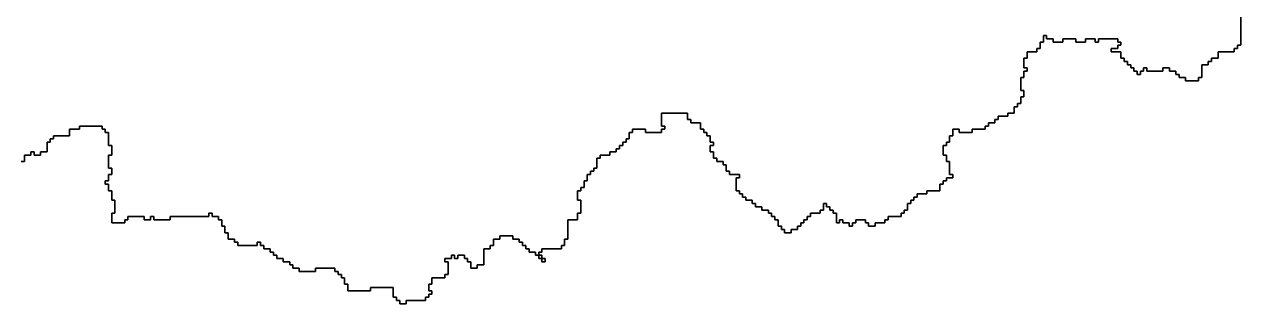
# Model space of a CAD drawing. Header units: inches. Extents: x -98695 to 376223, y 1122520 to 1501782.
# Drawn here: x -50605 to -39006, y 1410321 to 1412989 of the extents above; entities that cross this region are included whole.
import ezdxf

# ---------------------------------------------------------------- set-up
doc = ezdxf.new("R2010")
doc.units = ezdxf.units.IN
doc.header["$MEASUREMENT"] = 0
doc.layers.add('subs1', color=7, linetype='Continuous', true_color=0xc8dcf7)

msp = doc.modelspace()

# ---------------------------------------------------------------- linework, layer by layer
at = {"layer": 'subs1'}
for points in [[(-39006, 1413066, 0), (-39006, 1412788, 0), (-39037, 1412788, 0), (-39037, 1412758, 0), (-39068, 1412758, 0), (-39068, 1412727, 0), (-39222, 1412727, 0), (-39222, 1412665, 0), (-39284, 1412665, 0), (-39284, 1412634, 0), (-39315, 1412634, 0), (-39315, 1412603, 0), (-39376, 1412603, 0), (-39376, 1412480, 0), (-39407, 1412480, 0), (-39407, 1412449, 0), (-39531, 1412449, 0), (-39531, 1412480, 0), (-39592, 1412480, 0), (-39592, 1412511, 0), (-39623, 1412511, 0), (-39623, 1412542, 0), (-39685, 1412542, 0), (-39685, 1412572, 0), (-39747, 1412572, 0), (-39747, 1412542, 0), (-39901, 1412542, 0), (-39901, 1412572, 0), (-39932, 1412572, 0), (-39932, 1412542, 0), (-39962, 1412542, 0), (-39962, 1412511, 0), (-39993, 1412511, 0), (-39993, 1412542, 0), (-40024, 1412542, 0), (-40024, 1412572, 0), (-40055, 1412572, 0), (-40055, 1412603, 0), (-40086, 1412603, 0), (-40086, 1412634, 0), (-40117, 1412634, 0), (-40117, 1412665, 0), (-40148, 1412665, 0), (-40148, 1412727, 0), (-40240, 1412727, 0), (-40240, 1412758, 0), (-40178, 1412758, 0), (-40178, 1412788, 0), (-40148, 1412788, 0), (-40148, 1412819, 0), (-40178, 1412819, 0), (-40178, 1412850, 0), (-40363, 1412850, 0), (-40363, 1412819, 0), (-40394, 1412819, 0), (-40394, 1412850, 0), (-40487, 1412850, 0), (-40487, 1412819, 0), (-40579, 1412819, 0), (-40579, 1412850, 0), (-40703, 1412850, 0), (-40703, 1412819, 0), (-40795, 1412819, 0), (-40795, 1412850, 0), (-40857, 1412850, 0), (-40857, 1412881, 0), (-40888, 1412881, 0), (-40888, 1412819, 0), (-40919, 1412819, 0), (-40919, 1412758, 0), (-40950, 1412758, 0), (-40950, 1412727, 0), (-41042, 1412727, 0), (-41042, 1412665, 0), (-41073, 1412665, 0), (-41073, 1412572, 0), (-41042, 1412572, 0), (-41042, 1412542, 0), (-41073, 1412542, 0), (-41073, 1412480, 0), (-41104, 1412480, 0), (-41104, 1412357, 0), (-41073, 1412357, 0), (-41073, 1412295, 0), (-41104, 1412295, 0), (-41104, 1412233, 0), (-41135, 1412233, 0), (-41135, 1412202, 0), (-41165, 1412202, 0), (-41165, 1412141, 0), (-41227, 1412141, 0), (-41227, 1412110, 0), (-41320, 1412110, 0), (-41320, 1412079, 0), (-41351, 1412079, 0), (-41351, 1412048, 0), (-41412, 1412048, 0), (-41412, 1412017, 0), (-41443, 1412017, 0), (-41443, 1411986, 0), (-41566, 1411986, 0), (-41566, 1411956, 0), (-41690, 1411956, 0), (-41690, 1411986, 0), (-41752, 1411986, 0), (-41752, 1411925, 0), (-41782, 1411925, 0), (-41782, 1411863, 0), (-41813, 1411863, 0), (-41813, 1411832, 0), (-41844, 1411832, 0), (-41844, 1411740, 0), (-41813, 1411740, 0), (-41813, 1411678, 0), (-41782, 1411678, 0), (-41782, 1411555, 0), (-41752, 1411555, 0), (-41752, 1411524, 0), (-41813, 1411524, 0), (-41813, 1411493, 0), (-41844, 1411493, 0), (-41844, 1411462, 0), (-41875, 1411462, 0), (-41875, 1411400, 0), (-41998, 1411400, 0), (-41998, 1411369, 0), (-42091, 1411369, 0), (-42091, 1411339, 0), (-42122, 1411339, 0), (-42122, 1411308, 0), (-42153, 1411308, 0), (-42153, 1411277, 0), (-42183, 1411277, 0), (-42183, 1411215, 0), (-42214, 1411215, 0), (-42214, 1411184, 0), (-42245, 1411184, 0), (-42245, 1411154, 0), (-42368, 1411154, 0), (-42368, 1411123, 0), (-42399, 1411123, 0), (-42399, 1411092, 0), (-42492, 1411092, 0), (-42492, 1411061, 0), (-42554, 1411061, 0), (-42554, 1411092, 0), (-42584, 1411092, 0), (-42584, 1411123, 0), (-42677, 1411123, 0), (-42677, 1411092, 0), (-42708, 1411092, 0), (-42708, 1411061, 0), (-42739, 1411061, 0), (-42739, 1411092, 0), (-42800, 1411092, 0), (-42800, 1411123, 0), (-42831, 1411123, 0), (-42831, 1411092, 0), (-42862, 1411092, 0), (-42862, 1411184, 0), (-42893, 1411184, 0), (-42893, 1411215, 0), (-42924, 1411215, 0), (-42924, 1411246, 0), (-42955, 1411246, 0), (-42955, 1411277, 0), (-42985, 1411277, 0), (-42985, 1411215, 0), (-43016, 1411215, 0), (-43016, 1411184, 0), (-43109, 1411184, 0), (-43109, 1411154, 0), (-43140, 1411154, 0), (-43140, 1411123, 0), (-43171, 1411123, 0), (-43171, 1411092, 0), (-43201, 1411092, 0), (-43201, 1411061, 0), (-43232, 1411061, 0), (-43232, 1411030, 0), (-43294, 1411030, 0), (-43294, 1410999, 0), (-43356, 1410999, 0), (-43356, 1411030, 0), (-43386, 1411030, 0), (-43386, 1411061, 0), (-43417, 1411061, 0), (-43417, 1411123, 0), (-43448, 1411123, 0), (-43448, 1411154, 0), (-43479, 1411154, 0), (-43479, 1411184, 0), (-43510, 1411184, 0), (-43510, 1411215, 0), (-43572, 1411215, 0), (-43572, 1411246, 0), (-43633, 1411246, 0), (-43633, 1411277, 0), (-43664, 1411277, 0), (-43664, 1411308, 0), (-43726, 1411308, 0), (-43726, 1411339, 0), (-43757, 1411339, 0), (-43757, 1411369, 0), (-43787, 1411369, 0), (-43787, 1411400, 0), (-43818, 1411400, 0), (-43818, 1411524, 0), (-43787, 1411524, 0), (-43787, 1411555, 0), (-43880, 1411555, 0), (-43880, 1411585, 0), (-43911, 1411585, 0), (-43911, 1411647, 0), (-43942, 1411647, 0), (-43942, 1411678, 0), (-44003, 1411678, 0), (-44003, 1411709, 0), (-44034, 1411709, 0), (-44034, 1411770, 0), (-44065, 1411770, 0), (-44065, 1411832, 0), (-44034, 1411832, 0), (-44034, 1411863, 0), (-44065, 1411863, 0), (-44065, 1411925, 0), (-44096, 1411925, 0), (-44096, 1411956, 0), (-44127, 1411956, 0), (-44127, 1411986, 0), (-44158, 1411986, 0), (-44158, 1412048, 0), (-44250, 1412048, 0), (-44250, 1412079, 0), (-44281, 1412079, 0), (-44281, 1412141, 0), (-44528, 1412141, 0), (-44528, 1412017, 0), (-44497, 1412017, 0), (-44497, 1411986, 0), (-44528, 1411986, 0), (-44528, 1411956, 0), (-44682, 1411956, 0), (-44682, 1411986, 0), (-44805, 1411986, 0), (-44805, 1411956, 0), (-44836, 1411956, 0), (-44836, 1411894, 0), (-44867, 1411894, 0), (-44867, 1411863, 0), (-44898, 1411863, 0), (-44898, 1411832, 0), (-44929, 1411832, 0), (-44929, 1411801, 0), (-44960, 1411801, 0), (-44960, 1411770, 0), (-45021, 1411770, 0), (-45021, 1411740, 0), (-45114, 1411740, 0), (-45114, 1411709, 0), (-45145, 1411709, 0), (-45145, 1411616, 0), (-45176, 1411616, 0), (-45176, 1411585, 0), (-45206, 1411585, 0), (-45206, 1411555, 0), (-45237, 1411555, 0), (-45237, 1411493, 0), (-45268, 1411493, 0), (-45268, 1411431, 0), (-45299, 1411431, 0), (-45299, 1411400, 0), (-45330, 1411400, 0), (-45330, 1411308, 0), (-45299, 1411308, 0), (-45299, 1411184, 0), (-45330, 1411184, 0), (-45330, 1411123, 0), (-45422, 1411123, 0), (-45422, 1410938, 0), (-45453, 1410938, 0), (-45453, 1410876, 0), (-45484, 1410876, 0), (-45484, 1410845, 0), (-45669, 1410845, 0), (-45669, 1410814, 0), (-45700, 1410814, 0), (-45700, 1410783, 0), (-45731, 1410783, 0), (-45731, 1410814, 0), (-45792, 1410814, 0), (-45792, 1410845, 0), (-45823, 1410845, 0), (-45823, 1410876, 0), (-45854, 1410876, 0), (-45854, 1410907, 0), (-45885, 1410907, 0), (-45885, 1410938, 0), (-45947, 1410938, 0), (-45947, 1410968, 0), (-46070, 1410968, 0), (-46070, 1410938, 0), (-46132, 1410938, 0), (-46132, 1410876, 0), (-46163, 1410876, 0), (-46163, 1410845, 0), (-46224, 1410845, 0), (-46224, 1410691, 0), (-46286, 1410691, 0), (-46286, 1410660, 0), (-46348, 1410660, 0), (-46348, 1410722, 0), (-46379, 1410722, 0), (-46379, 1410753, 0), (-46409, 1410753, 0), (-46409, 1410783, 0), (-46471, 1410783, 0), (-46471, 1410753, 0), (-46502, 1410753, 0), (-46502, 1410783, 0), (-46533, 1410783, 0), (-46533, 1410753, 0), (-46595, 1410753, 0), (-46595, 1410722, 0), (-46564, 1410722, 0), (-46564, 1410598, 0), (-46595, 1410598, 0), (-46595, 1410567, 0), (-46718, 1410567, 0), (-46718, 1410506, 0), (-46749, 1410506, 0), (-46749, 1410444, 0), (-46718, 1410444, 0), (-46718, 1410413, 0), (-46749, 1410413, 0), (-46749, 1410382, 0), (-46780, 1410382, 0), (-46780, 1410351, 0), (-46965, 1410351, 0), (-46965, 1410321, 0), (-47026, 1410321, 0), (-47026, 1410351, 0), (-47057, 1410351, 0), (-47057, 1410382, 0), (-47088, 1410382, 0), (-47088, 1410475, 0), (-47304, 1410475, 0), (-47304, 1410444, 0), (-47520, 1410444, 0), (-47520, 1410506, 0), (-47551, 1410506, 0), (-47551, 1410567, 0), (-47582, 1410567, 0), (-47582, 1410598, 0), (-47612, 1410598, 0), (-47612, 1410629, 0), (-47643, 1410629, 0), (-47643, 1410660, 0), (-47828, 1410660, 0), (-47828, 1410629, 0), (-47983, 1410629, 0), (-47983, 1410660, 0), (-48044, 1410660, 0), (-48044, 1410691, 0), (-48075, 1410691, 0), (-48075, 1410722, 0), (-48137, 1410722, 0), (-48137, 1410753, 0), (-48199, 1410753, 0), (-48199, 1410783, 0), (-48229, 1410783, 0), (-48229, 1410814, 0), (-48260, 1410814, 0), (-48260, 1410845, 0), (-48322, 1410845, 0), (-48322, 1410876, 0), (-48353, 1410876, 0), (-48353, 1410907, 0), (-48384, 1410907, 0), (-48384, 1410876, 0), (-48569, 1410876, 0), (-48569, 1410907, 0), (-48600, 1410907, 0), (-48600, 1410938, 0), (-48661, 1410938, 0), (-48661, 1410999, 0), (-48692, 1410999, 0), (-48692, 1411061, 0), (-48723, 1411061, 0), (-48723, 1411123, 0), (-48754, 1411123, 0), (-48754, 1411154, 0), (-48815, 1411154, 0), (-48815, 1411184, 0), (-48846, 1411184, 0), (-48846, 1411154, 0), (-49216, 1411154, 0), (-49216, 1411123, 0), (-49371, 1411123, 0), (-49371, 1411154, 0), (-49402, 1411154, 0), (-49402, 1411123, 0), (-49463, 1411123, 0), (-49463, 1411154, 0), (-49618, 1411154, 0), (-49618, 1411123, 0), (-49648, 1411123, 0), (-49648, 1411092, 0), (-49772, 1411092, 0), (-49772, 1411184, 0), (-49741, 1411184, 0), (-49741, 1411308, 0), (-49772, 1411308, 0), (-49772, 1411400, 0), (-49803, 1411400, 0), (-49803, 1411462, 0), (-49833, 1411462, 0), (-49833, 1411493, 0), (-49803, 1411493, 0), (-49803, 1411555, 0), (-49772, 1411555, 0), (-49772, 1411616, 0), (-49803, 1411616, 0), (-49803, 1411740, 0), (-49772, 1411740, 0), (-49772, 1411832, 0), (-49803, 1411832, 0), (-49803, 1411956, 0), (-49833, 1411956, 0), (-49833, 1411986, 0), (-49864, 1411986, 0), (-49864, 1412017, 0), (-50080, 1412017, 0), (-50080, 1411986, 0), (-50173, 1411986, 0), (-50173, 1411925, 0), (-50327, 1411925, 0), (-50327, 1411894, 0), (-50358, 1411894, 0), (-50358, 1411863, 0), (-50389, 1411863, 0), (-50389, 1411770, 0), (-50450, 1411770, 0), (-50450, 1411740, 0), (-50512, 1411740, 0), (-50512, 1411770, 0), (-50543, 1411770, 0), (-50543, 1411740, 0), (-50605, 1411740, 0), (-50605, 1411678, 0), (-50635, 1411678, 0)], [(-50635, 1411678, 0), (-50605, 1411678, 0), (-50605, 1411740, 0), (-50543, 1411740, 0), (-50543, 1411770, 0), (-50512, 1411770, 0), (-50512, 1411740, 0), (-50450, 1411740, 0), (-50450, 1411770, 0), (-50389, 1411770, 0), (-50389, 1411863, 0), (-50358, 1411863, 0), (-50358, 1411894, 0), (-50327, 1411894, 0), (-50327, 1411925, 0), (-50173, 1411925, 0), (-50173, 1411986, 0), (-50080, 1411986, 0), (-50080, 1412017, 0), (-49864, 1412017, 0), (-49864, 1411986, 0), (-49833, 1411986, 0), (-49833, 1411956, 0), (-49803, 1411956, 0), (-49803, 1411832, 0), (-49772, 1411832, 0), (-49772, 1411740, 0), (-49803, 1411740, 0), (-49803, 1411616, 0), (-49772, 1411616, 0), (-49772, 1411555, 0), (-49803, 1411555, 0), (-49803, 1411493, 0), (-49833, 1411493, 0), (-49833, 1411462, 0), (-49803, 1411462, 0), (-49803, 1411400, 0), (-49772, 1411400, 0), (-49772, 1411308, 0), (-49741, 1411308, 0), (-49741, 1411184, 0), (-49772, 1411184, 0), (-49772, 1411092, 0), (-49648, 1411092, 0), (-49648, 1411123, 0), (-49618, 1411123, 0), (-49618, 1411154, 0), (-49463, 1411154, 0), (-49463, 1411123, 0), (-49402, 1411123, 0), (-49402, 1411154, 0), (-49371, 1411154, 0), (-49371, 1411123, 0), (-49216, 1411123, 0), (-49216, 1411154, 0), (-48846, 1411154, 0), (-48846, 1411184, 0), (-48815, 1411184, 0), (-48815, 1411154, 0), (-48754, 1411154, 0), (-48754, 1411123, 0), (-48723, 1411123, 0), (-48723, 1411061, 0), (-48692, 1411061, 0), (-48692, 1410999, 0), (-48661, 1410999, 0), (-48661, 1410938, 0), (-48600, 1410938, 0), (-48600, 1410907, 0), (-48569, 1410907, 0), (-48569, 1410876, 0), (-48384, 1410876, 0), (-48384, 1410907, 0), (-48353, 1410907, 0), (-48353, 1410876, 0), (-48322, 1410876, 0), (-48322, 1410845, 0), (-48260, 1410845, 0), (-48260, 1410814, 0), (-48229, 1410814, 0), (-48229, 1410783, 0), (-48199, 1410783, 0), (-48199, 1410753, 0), (-48137, 1410753, 0), (-48137, 1410722, 0), (-48075, 1410722, 0), (-48075, 1410691, 0), (-48044, 1410691, 0), (-48044, 1410660, 0), (-47983, 1410660, 0), (-47983, 1410629, 0), (-47828, 1410629, 0), (-47828, 1410660, 0), (-47643, 1410660, 0), (-47643, 1410629, 0), (-47612, 1410629, 0), (-47612, 1410598, 0), (-47582, 1410598, 0), (-47582, 1410567, 0), (-47551, 1410567, 0), (-47551, 1410506, 0), (-47520, 1410506, 0), (-47520, 1410444, 0), (-47304, 1410444, 0), (-47304, 1410475, 0), (-47088, 1410475, 0), (-47088, 1410382, 0), (-47057, 1410382, 0), (-47057, 1410351, 0), (-47026, 1410351, 0), (-47026, 1410321, 0), (-46965, 1410321, 0), (-46965, 1410351, 0), (-46780, 1410351, 0), (-46780, 1410382, 0), (-46749, 1410382, 0), (-46749, 1410413, 0), (-46718, 1410413, 0), (-46718, 1410444, 0), (-46749, 1410444, 0), (-46749, 1410506, 0), (-46718, 1410506, 0), (-46718, 1410567, 0), (-46595, 1410567, 0), (-46595, 1410598, 0), (-46564, 1410598, 0), (-46564, 1410722, 0), (-46595, 1410722, 0), (-46595, 1410753, 0), (-46533, 1410753, 0), (-46533, 1410783, 0), (-46502, 1410783, 0), (-46502, 1410753, 0), (-46471, 1410753, 0), (-46471, 1410783, 0), (-46409, 1410783, 0), (-46409, 1410753, 0), (-46379, 1410753, 0), (-46379, 1410722, 0), (-46348, 1410722, 0), (-46348, 1410660, 0), (-46286, 1410660, 0), (-46286, 1410691, 0), (-46224, 1410691, 0), (-46224, 1410845, 0), (-46163, 1410845, 0), (-46163, 1410876, 0), (-46132, 1410876, 0), (-46132, 1410938, 0), (-46070, 1410938, 0), (-46070, 1410968, 0), (-45947, 1410968, 0), (-45947, 1410938, 0), (-45885, 1410938, 0), (-45885, 1410907, 0), (-45854, 1410907, 0), (-45854, 1410876, 0), (-45823, 1410876, 0), (-45823, 1410845, 0), (-45792, 1410845, 0), (-45792, 1410814, 0), (-45731, 1410814, 0), (-45731, 1410783, 0), (-45700, 1410783, 0), (-45700, 1410753, 0), (-45669, 1410753, 0), (-45669, 1410722, 0), (-45638, 1410722, 0), (-45638, 1410753, 0), (-45669, 1410753, 0), (-45669, 1410783, 0), (-45700, 1410783, 0), (-45700, 1410814, 0), (-45669, 1410814, 0), (-45669, 1410845, 0), (-45484, 1410845, 0), (-45484, 1410876, 0), (-45453, 1410876, 0), (-45453, 1410938, 0), (-45422, 1410938, 0), (-45422, 1411123, 0), (-45330, 1411123, 0), (-45330, 1411184, 0), (-45299, 1411184, 0), (-45299, 1411308, 0), (-45330, 1411308, 0), (-45330, 1411400, 0), (-45299, 1411400, 0), (-45299, 1411431, 0), (-45268, 1411431, 0), (-45268, 1411493, 0), (-45237, 1411493, 0), (-45237, 1411555, 0), (-45206, 1411555, 0), (-45206, 1411585, 0), (-45176, 1411585, 0), (-45176, 1411616, 0), (-45145, 1411616, 0), (-45145, 1411709, 0), (-45114, 1411709, 0), (-45114, 1411740, 0), (-45021, 1411740, 0), (-45021, 1411770, 0), (-44960, 1411770, 0), (-44960, 1411801, 0), (-44929, 1411801, 0), (-44929, 1411832, 0), (-44898, 1411832, 0), (-44898, 1411863, 0), (-44867, 1411863, 0), (-44867, 1411894, 0), (-44836, 1411894, 0), (-44836, 1411956, 0), (-44805, 1411956, 0), (-44805, 1411986, 0), (-44682, 1411986, 0), (-44682, 1411956, 0), (-44528, 1411956, 0), (-44528, 1411986, 0), (-44497, 1411986, 0), (-44497, 1412017, 0), (-44528, 1412017, 0), (-44528, 1412141, 0), (-44281, 1412141, 0), (-44281, 1412079, 0), (-44250, 1412079, 0), (-44250, 1412048, 0), (-44158, 1412048, 0), (-44158, 1411986, 0), (-44127, 1411986, 0), (-44127, 1411956, 0), (-44096, 1411956, 0), (-44096, 1411925, 0), (-44065, 1411925, 0), (-44065, 1411863, 0), (-44034, 1411863, 0), (-44034, 1411832, 0), (-44065, 1411832, 0), (-44065, 1411770, 0), (-44034, 1411770, 0), (-44034, 1411709, 0), (-44003, 1411709, 0), (-44003, 1411678, 0), (-43942, 1411678, 0), (-43942, 1411647, 0), (-43911, 1411647, 0), (-43911, 1411585, 0), (-43880, 1411585, 0), (-43880, 1411555, 0), (-43787, 1411555, 0), (-43787, 1411524, 0), (-43818, 1411524, 0), (-43818, 1411400, 0), (-43787, 1411400, 0), (-43787, 1411369, 0), (-43757, 1411369, 0), (-43757, 1411339, 0), (-43726, 1411339, 0), (-43726, 1411308, 0), (-43664, 1411308, 0), (-43664, 1411277, 0), (-43633, 1411277, 0), (-43633, 1411246, 0), (-43572, 1411246, 0), (-43572, 1411215, 0), (-43510, 1411215, 0), (-43510, 1411184, 0), (-43479, 1411184, 0), (-43479, 1411154, 0), (-43448, 1411154, 0), (-43448, 1411123, 0), (-43417, 1411123, 0), (-43417, 1411061, 0), (-43386, 1411061, 0), (-43386, 1411030, 0), (-43356, 1411030, 0), (-43356, 1410999, 0), (-43294, 1410999, 0), (-43294, 1411030, 0), (-43232, 1411030, 0), (-43232, 1411061, 0), (-43201, 1411061, 0), (-43201, 1411092, 0), (-43171, 1411092, 0), (-43171, 1411123, 0), (-43140, 1411123, 0), (-43140, 1411154, 0), (-43109, 1411154, 0), (-43109, 1411184, 0), (-43016, 1411184, 0), (-43016, 1411215, 0), (-42985, 1411215, 0), (-42985, 1411277, 0), (-42955, 1411277, 0), (-42955, 1411246, 0), (-42924, 1411246, 0), (-42924, 1411215, 0), (-42893, 1411215, 0), (-42893, 1411184, 0), (-42862, 1411184, 0), (-42862, 1411092, 0), (-42831, 1411092, 0), (-42831, 1411123, 0), (-42800, 1411123, 0), (-42800, 1411092, 0), (-42739, 1411092, 0), (-42739, 1411061, 0), (-42708, 1411061, 0), (-42708, 1411092, 0), (-42677, 1411092, 0), (-42677, 1411123, 0), (-42584, 1411123, 0), (-42584, 1411092, 0), (-42554, 1411092, 0), (-42554, 1411061, 0), (-42492, 1411061, 0), (-42492, 1411092, 0), (-42399, 1411092, 0), (-42399, 1411123, 0), (-42368, 1411123, 0), (-42368, 1411154, 0), (-42245, 1411154, 0), (-42245, 1411184, 0), (-42214, 1411184, 0), (-42214, 1411215, 0), (-42183, 1411215, 0), (-42183, 1411277, 0), (-42153, 1411277, 0), (-42153, 1411308, 0), (-42122, 1411308, 0), (-42122, 1411339, 0), (-42091, 1411339, 0), (-42091, 1411369, 0), (-41998, 1411369, 0), (-41998, 1411400, 0), (-41875, 1411400, 0), (-41875, 1411462, 0), (-41844, 1411462, 0), (-41844, 1411493, 0), (-41813, 1411493, 0), (-41813, 1411524, 0), (-41752, 1411524, 0), (-41752, 1411555, 0), (-41782, 1411555, 0), (-41782, 1411678, 0), (-41813, 1411678, 0), (-41813, 1411740, 0), (-41844, 1411740, 0), (-41844, 1411832, 0), (-41813, 1411832, 0), (-41813, 1411863, 0), (-41782, 1411863, 0), (-41782, 1411925, 0), (-41752, 1411925, 0), (-41752, 1411986, 0), (-41690, 1411986, 0), (-41690, 1411956, 0), (-41566, 1411956, 0), (-41566, 1411986, 0), (-41443, 1411986, 0), (-41443, 1412017, 0), (-41412, 1412017, 0), (-41412, 1412048, 0), (-41351, 1412048, 0), (-41351, 1412079, 0), (-41320, 1412079, 0), (-41320, 1412110, 0), (-41227, 1412110, 0), (-41227, 1412141, 0), (-41165, 1412141, 0), (-41165, 1412202, 0), (-41135, 1412202, 0), (-41135, 1412233, 0), (-41104, 1412233, 0), (-41104, 1412295, 0), (-41073, 1412295, 0), (-41073, 1412357, 0), (-41104, 1412357, 0), (-41104, 1412480, 0), (-41073, 1412480, 0), (-41073, 1412542, 0), (-41042, 1412542, 0), (-41042, 1412572, 0), (-41073, 1412572, 0), (-41073, 1412665, 0), (-41042, 1412665, 0), (-41042, 1412727, 0), (-40950, 1412727, 0), (-40950, 1412758, 0), (-40919, 1412758, 0), (-40919, 1412819, 0), (-40888, 1412819, 0), (-40888, 1412881, 0), (-40857, 1412881, 0), (-40857, 1412850, 0), (-40795, 1412850, 0), (-40795, 1412819, 0), (-40703, 1412819, 0), (-40703, 1412850, 0), (-40579, 1412850, 0), (-40579, 1412819, 0), (-40487, 1412819, 0), (-40487, 1412850, 0), (-40394, 1412850, 0), (-40394, 1412819, 0), (-40363, 1412819, 0), (-40363, 1412850, 0), (-40178, 1412850, 0), (-40178, 1412819, 0), (-40148, 1412819, 0), (-40148, 1412788, 0), (-40178, 1412788, 0), (-40178, 1412758, 0), (-40240, 1412758, 0), (-40240, 1412727, 0), (-40148, 1412727, 0), (-40148, 1412665, 0), (-40117, 1412665, 0), (-40117, 1412634, 0), (-40086, 1412634, 0), (-40086, 1412603, 0), (-40055, 1412603, 0), (-40055, 1412572, 0), (-40024, 1412572, 0), (-40024, 1412542, 0), (-39993, 1412542, 0), (-39993, 1412511, 0), (-39962, 1412511, 0), (-39962, 1412542, 0), (-39932, 1412542, 0), (-39932, 1412572, 0), (-39901, 1412572, 0), (-39901, 1412542, 0), (-39747, 1412542, 0), (-39747, 1412572, 0), (-39685, 1412572, 0), (-39685, 1412542, 0), (-39623, 1412542, 0), (-39623, 1412511, 0), (-39592, 1412511, 0), (-39592, 1412480, 0), (-39531, 1412480, 0), (-39531, 1412449, 0), (-39407, 1412449, 0), (-39407, 1412480, 0), (-39376, 1412480, 0), (-39376, 1412603, 0), (-39315, 1412603, 0), (-39315, 1412634, 0), (-39284, 1412634, 0), (-39284, 1412665, 0), (-39222, 1412665, 0), (-39222, 1412727, 0), (-39068, 1412727, 0), (-39068, 1412758, 0), (-39037, 1412758, 0), (-39037, 1412788, 0), (-39006, 1412788, 0), (-39006, 1413066, 0)]]:
    msp.add_polyline3d(points, dxfattribs=at)
for points in [[(-45669, 1410753, 0), (-45700, 1410753, 0), (-45700, 1410783, 0), (-45669, 1410783, 0)], [(-45669, 1410753, 0), (-45638, 1410753, 0), (-45638, 1410722, 0), (-45669, 1410722, 0)]]:
    msp.add_polyline3d(points, close=True, dxfattribs=at)

doc.saveas('drawing.dxf')
